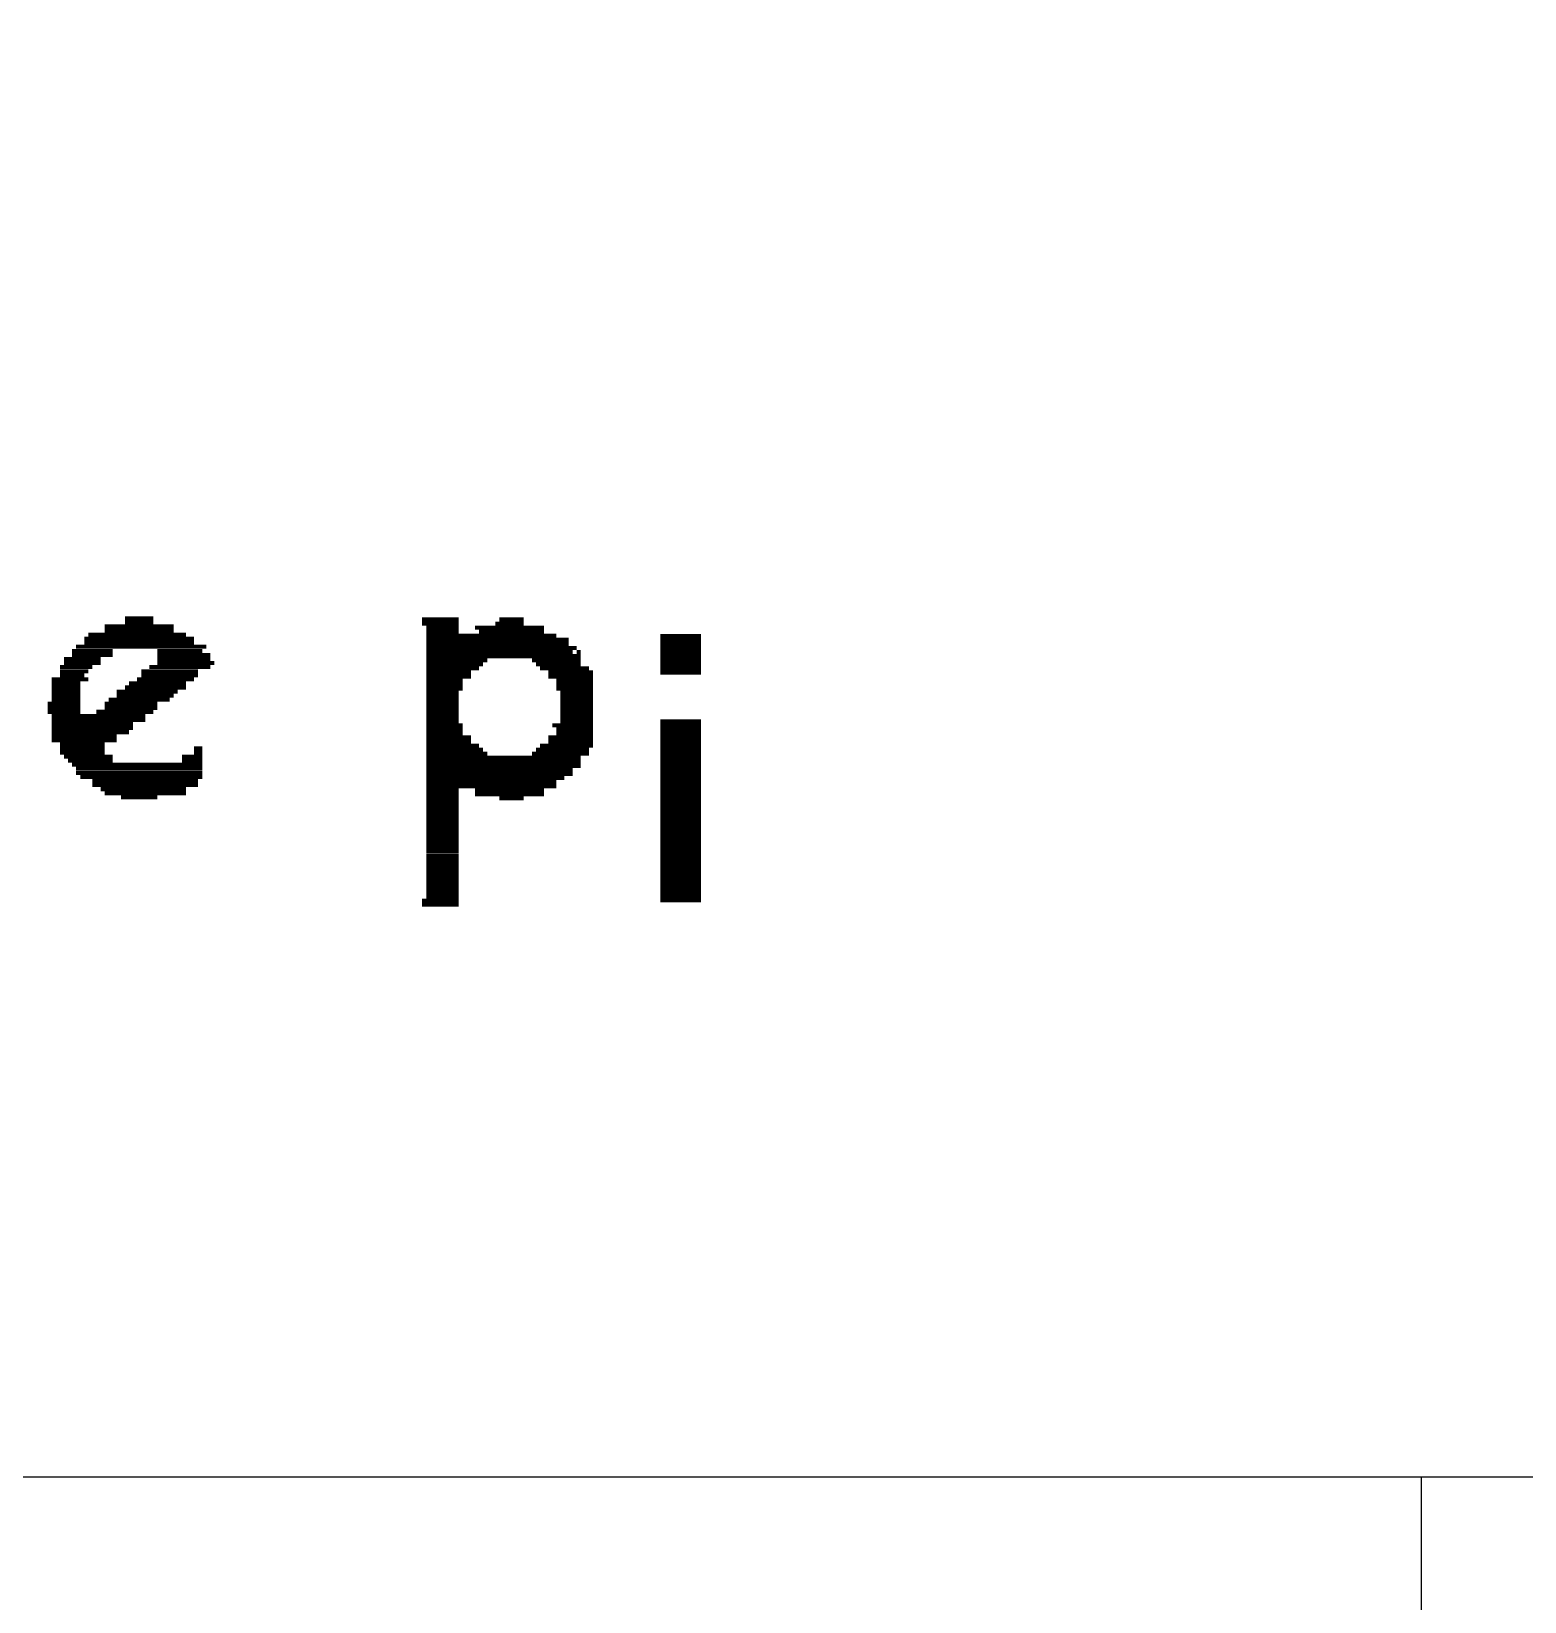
# Model space of a CAD drawing. Extents: x 24 to 162, y 5 to 143.
# Drawn here: x 55.01 to 64.97, y 46.12 to 56.6 of the extents above; entities that cross this region are included whole.
import ezdxf

# ---------------------------------------------------------------- set-up
doc = ezdxf.new("R2010")
doc.units = 0
doc.layers.add('BG_OUTLINE', color=7, linetype='CONTINUOUS')
doc.layers.add('BG_SILKSCREEN_TOP', color=7, linetype='CONTINUOUS')

msp = doc.modelspace()

# ---------------------------------------------------------------- linework, layer by layer
at = {"layer": 'BG_OUTLINE'}
msp.add_lwpolyline([(32.12973, 46.950376), (80.129634, 46.950376, 0.414205), (83.629246, 50.450242), (83.629246, 83.450176, 0.414226), (80.129634, 86.950296), (32.12973, 86.950296, 0.414268), (28.629356, 83.450176), (28.629356, 50.450242, 0.414248)], format="xyb", close=True, dxfattribs=at)
msp.add_lwpolyline([(49.190402, 44.786296), (49.190402, 46.950376), (64.281812, 46.950376), (64.281812, 44.786296)], close=True, dxfattribs=at)
at = {"layer": 'BG_SILKSCREEN_TOP', "const_width": 0.027178}
for points in [[(55.495952, 52.625498), (55.957216, 52.625498)], [(55.495952, 52.59832), (55.957216, 52.59832)], [(55.631588, 52.6796), (55.82158, 52.6796)], [(55.631588, 52.652422), (55.82158, 52.652422)], [(57.615074, 52.671726), (57.859168, 52.671726)], [(57.615074, 52.644548), (57.859168, 52.644548)], [(57.642252, 52.61737), (57.859168, 52.61737)], [(57.642252, 52.590192), (57.859168, 52.590192)], [(57.96788, 52.61737), (58.429144, 52.61737)], [(57.995058, 52.590192), (58.429144, 52.590192)], [(58.103516, 52.644548), (58.293508, 52.644548)], [(58.130694, 52.671726), (58.293508, 52.671726)], [(55.30596, 52.489862), (56.174386, 52.489862)], [(55.360062, 52.544218), (56.093106, 52.544218)], [(55.360062, 52.516786), (56.093106, 52.516786)], [(55.38724, 52.571142), (56.038496, 52.571142)], [(57.642252, 52.563014), (58.510678, 52.563014)], [(57.642252, 52.53609), (58.592212, 52.53609)], [(57.642252, 52.508912), (58.592212, 52.508912)], [(59.204352, 52.56149), (59.475624, 52.56149)], [(59.204352, 52.534312), (59.475624, 52.534312)], [(59.204352, 52.507134), (59.475624, 52.507134)], [(55.22468, 52.408328), (55.468774, 52.408328)], [(55.22468, 52.38115), (55.468774, 52.38115)], [(55.278782, 52.46243), (55.550054, 52.46243)], [(55.278782, 52.435506), (55.550054, 52.435506)], [(55.848758, 52.46243), (56.147208, 52.46243)], [(55.848758, 52.435506), (56.201564, 52.435506)], [(55.848758, 52.408328), (56.201564, 52.408328)], [(55.848758, 52.38115), (56.228488, 52.38115)], [(57.642252, 52.481734), (58.646568, 52.481734)], [(57.642252, 52.454556), (58.619136, 52.454556)], [(57.642252, 52.427378), (58.673492, 52.427378)], [(57.642252, 52.4002), (58.04916, 52.4002)], [(58.347864, 52.4002), (58.673492, 52.4002)], [(58.646568, 52.454556), (58.673492, 52.454556)], [(59.204352, 52.48021), (59.475624, 52.48021)], [(59.204352, 52.453032), (59.475624, 52.453032)], [(59.204352, 52.4256), (59.475624, 52.4256)], [(59.204352, 52.398676), (59.475624, 52.398676)], [(55.197248, 52.354226), (55.414418, 52.354226)], [(55.197248, 52.326794), (55.38724, 52.326794)], [(55.197248, 52.29987), (55.360062, 52.29987)], [(55.740046, 52.326794), (56.12003, 52.326794)], [(55.740046, 52.29987), (56.12003, 52.29987)], [(55.794402, 52.354226), (56.201564, 52.354226)], [(57.642252, 52.373022), (58.022236, 52.373022)], [(57.642252, 52.346098), (57.995058, 52.346098)], [(57.642252, 52.31892), (57.940702, 52.31892)], [(57.642252, 52.291742), (57.940702, 52.291742)], [(58.375042, 52.373022), (58.673492, 52.373022)], [(58.40222, 52.346098), (58.727848, 52.346098)], [(58.456576, 52.31892), (58.755026, 52.31892)], [(58.456576, 52.291742), (58.755026, 52.291742)], [(59.204352, 52.371498), (59.475624, 52.371498)], [(59.204352, 52.34432), (59.475624, 52.34432)], [(59.204352, 52.317142), (59.475624, 52.317142)], [(55.143146, 52.272438), (55.38724, 52.272438)], [(55.143146, 52.245514), (55.333138, 52.245514)], [(55.143146, 52.218336), (55.333138, 52.218336)], [(55.143146, 52.191158), (55.333138, 52.191158)], [(55.577232, 52.191158), (55.984394, 52.191158)], [(55.631588, 52.218336), (56.038496, 52.218336)], [(55.658766, 52.245514), (56.038496, 52.245514)], [(55.713122, 52.272438), (56.093106, 52.272438)], [(57.642252, 52.264564), (57.8866, 52.264564)], [(57.642252, 52.23764), (57.8866, 52.23764)], [(57.642252, 52.210208), (57.8866, 52.210208)], [(57.642252, 52.18303), (57.859168, 52.18303)], [(58.510678, 52.264564), (58.755026, 52.264564)], [(58.510678, 52.23764), (58.755026, 52.23764)], [(58.510678, 52.210208), (58.755026, 52.210208)], [(58.537856, 52.18303), (58.755026, 52.18303)], [(55.115968, 52.109878), (55.333138, 52.109878)], [(55.115968, 52.082446), (55.333138, 52.082446)], [(55.143146, 52.16398), (55.333138, 52.16398)], [(55.143146, 52.137056), (55.333138, 52.137056)], [(55.495952, 52.109878), (55.848758, 52.109878)], [(55.495952, 52.082446), (55.848758, 52.082446)], [(55.52313, 52.137056), (55.930038, 52.137056)], [(55.577232, 52.16398), (55.957216, 52.16398)], [(57.642252, 52.156106), (57.859168, 52.156106)], [(57.642252, 52.128928), (57.859168, 52.128928)], [(57.642252, 52.10175), (57.859168, 52.10175)], [(57.642252, 52.074572), (57.859168, 52.074572)], [(58.537856, 52.156106), (58.755026, 52.156106)], [(58.537856, 52.128928), (58.755026, 52.128928)], [(58.537856, 52.10175), (58.755026, 52.10175)], [(58.537856, 52.074572), (58.755026, 52.074572)], [(55.115968, 52.055776), (55.333138, 52.055776)], [(55.143146, 52.028344), (55.767224, 52.028344)], [(55.143146, 52.001166), (55.767224, 52.001166)], [(55.143146, 51.973988), (55.685944, 51.973988)], [(55.441596, 52.055776), (55.82158, 52.055776)], [(57.642252, 52.047648), (57.859168, 52.047648)], [(57.642252, 52.020216), (57.859168, 52.020216)], [(57.642252, 51.993038), (57.859168, 51.993038)], [(57.642252, 51.966114), (57.8866, 51.966114)], [(58.4835, 51.966114), (58.755026, 51.966114)], [(58.537856, 52.047648), (58.755026, 52.047648)], [(58.537856, 52.020216), (58.755026, 52.020216)], [(58.537856, 51.993038), (58.755026, 51.993038)], [(59.204352, 51.991768), (59.475624, 51.991768)], [(59.204352, 51.96459), (59.475624, 51.96459)], [(55.143146, 51.947064), (55.685944, 51.947064)], [(55.143146, 51.919886), (55.658766, 51.919886)], [(55.143146, 51.892708), (55.577232, 51.892708)], [(55.143146, 51.865784), (55.577232, 51.865784)], [(57.642252, 51.938936), (57.8866, 51.938936)], [(57.642252, 51.911758), (57.8866, 51.911758)], [(57.642252, 51.88458), (57.940702, 51.88458)], [(57.642252, 51.857656), (57.940702, 51.857656)], [(58.456576, 51.88458), (58.755026, 51.88458)], [(58.456576, 51.857656), (58.755026, 51.857656)], [(58.510678, 51.938936), (58.755026, 51.938936)], [(58.510678, 51.911758), (58.755026, 51.911758)], [(59.204352, 51.937412), (59.475624, 51.937412)], [(59.204352, 51.910488), (59.475624, 51.910488)], [(59.204352, 51.883056), (59.475624, 51.883056)], [(59.204352, 51.856132), (59.475624, 51.856132)], [(55.197248, 51.838352), (55.495952, 51.838352)], [(55.197248, 51.81092), (55.495952, 51.81092)], [(55.197248, 51.783996), (55.495952, 51.783996)], [(55.22468, 51.757072), (55.550054, 51.757072)], [(56.011572, 51.757072), (56.147208, 51.757072)], [(56.093106, 51.81092), (56.147208, 51.81092)], [(56.093106, 51.783996), (56.147208, 51.783996)], [(57.642252, 51.830224), (57.995058, 51.830224)], [(57.642252, 51.803046), (58.022236, 51.803046)], [(57.642252, 51.776122), (58.04916, 51.776122)], [(58.347864, 51.776122), (58.727848, 51.776122)], [(58.375042, 51.803046), (58.727848, 51.803046)], [(58.40222, 51.830224), (58.755026, 51.830224)], [(59.204352, 51.8287), (59.475624, 51.8287)], [(59.204352, 51.801776), (59.475624, 51.801776)], [(59.204352, 51.774598), (59.475624, 51.774598)], [(55.251604, 51.72964), (55.550054, 51.72964)], [(55.278782, 51.702716), (56.147208, 51.702716)], [(55.30596, 51.675792), (56.147208, 51.675792)], [(55.30596, 51.64836), (56.147208, 51.64836)], [(56.011572, 51.72964), (56.147208, 51.72964)], [(57.642252, 51.748944), (58.673492, 51.748944)], [(57.642252, 51.721766), (58.673492, 51.721766)], [(57.642252, 51.694588), (58.673492, 51.694588)], [(57.642252, 51.667664), (58.619136, 51.667664)], [(59.204352, 51.74742), (59.475624, 51.74742)], [(59.204352, 51.720496), (59.475624, 51.720496)], [(59.204352, 51.693064), (59.475624, 51.693064)], [(59.204352, 51.66614), (59.475624, 51.66614)], [(55.333138, 51.621436), (56.147208, 51.621436)], [(55.414418, 51.594004), (56.12003, 51.594004)], [(55.414418, 51.56708), (56.12003, 51.56708)], [(57.642252, 51.640232), (58.619136, 51.640232)], [(57.642252, 51.613308), (58.565034, 51.613308)], [(57.642252, 51.58613), (58.510678, 51.58613)], [(57.642252, 51.558952), (58.510678, 51.558952)], [(59.204352, 51.638708), (59.475624, 51.638708)], [(59.204352, 51.611784), (59.475624, 51.611784)], [(59.204352, 51.584606), (59.475624, 51.584606)], [(59.204352, 51.557428), (59.475624, 51.557428)], [(55.468774, 51.539648), (56.038496, 51.539648)], [(55.495952, 51.512724), (56.038496, 51.512724)], [(55.60441, 51.4858), (55.848758, 51.4858)], [(57.642252, 51.531774), (57.859168, 51.531774)], [(57.642252, 51.529742), (57.859168, 51.529742)], [(57.642252, 51.504596), (57.859168, 51.504596)], [(57.642252, 51.502564), (57.859168, 51.502564)], [(57.642252, 51.477672), (57.859168, 51.477672)], [(57.642252, 51.47564), (57.859168, 51.47564)], [(57.642252, 51.45024), (57.859168, 51.45024)], [(57.642252, 51.448208), (57.859168, 51.448208)], [(57.96788, 51.531774), (58.429144, 51.531774)], [(57.96788, 51.504596), (58.429144, 51.504596)], [(58.130694, 51.477672), (58.293508, 51.477672)], [(59.204352, 51.530504), (59.475624, 51.530504)], [(59.204352, 51.503072), (59.475624, 51.503072)], [(59.204352, 51.476148), (59.475624, 51.476148)], [(59.204352, 51.44897), (59.475624, 51.44897)], [(57.642252, 51.423316), (57.859168, 51.423316)], [(57.642252, 51.420014), (57.859168, 51.420014)], [(57.642252, 51.396138), (57.859168, 51.396138)], [(57.642252, 51.39309), (57.859168, 51.39309)], [(57.642252, 51.36896), (57.859168, 51.36896)], [(57.642252, 51.365912), (57.859168, 51.365912)], [(57.642252, 51.341782), (57.859168, 51.341782)], [(57.642252, 51.33848), (57.859168, 51.33848)], [(59.204352, 51.421792), (59.475624, 51.421792)], [(59.204352, 51.39436), (59.475624, 51.39436)], [(59.204352, 51.36769), (59.475624, 51.36769)], [(59.204352, 51.340512), (59.475624, 51.340512)], [(57.642252, 51.314604), (57.859168, 51.314604)], [(57.642252, 51.311556), (57.859168, 51.311556)], [(57.642252, 51.28768), (57.859168, 51.28768)], [(57.642252, 51.284378), (57.859168, 51.284378)], [(57.642252, 51.260248), (57.859168, 51.260248)], [(57.642252, 51.2572), (57.859168, 51.2572)], [(57.642252, 51.233324), (57.859168, 51.233324)], [(57.642252, 51.230022), (57.859168, 51.230022)], [(59.204352, 51.31308), (59.475624, 51.31308)], [(59.204352, 51.286156), (59.475624, 51.286156)], [(59.204352, 51.258978), (59.475624, 51.258978)], [(59.204352, 51.2318), (59.475624, 51.2318)], [(57.642252, 51.206146), (57.859168, 51.206146)], [(57.642252, 51.203098), (57.859168, 51.203098)], [(57.642252, 51.17592), (57.859168, 51.17592)], [(57.642252, 51.148742), (57.859168, 51.148742)], [(59.204352, 51.204622), (59.475624, 51.204622)], [(59.204352, 51.177698), (59.475624, 51.177698)], [(59.204352, 51.15052), (59.475624, 51.15052)], [(59.204352, 51.123088), (59.475624, 51.123088)], [(57.642252, 51.121818), (57.859168, 51.121818)], [(57.642252, 51.094386), (57.859168, 51.094386)], [(57.642252, 51.067208), (57.859168, 51.067208)], [(57.642252, 51.04003), (57.859168, 51.04003)], [(59.204352, 51.096164), (59.475624, 51.096164)], [(59.204352, 51.068986), (59.475624, 51.068986)], [(59.204352, 51.041808), (59.475624, 51.041808)], [(57.642252, 51.013106), (57.859168, 51.013106)], [(57.642252, 50.985928), (57.859168, 50.985928)], [(57.642252, 50.95875), (57.859168, 50.95875)], [(57.642252, 50.931826), (57.859168, 50.931826)], [(59.204352, 51.01463), (59.475624, 51.01463)], [(59.204352, 50.987706), (59.475624, 50.987706)], [(59.204352, 50.960274), (59.475624, 50.960274)], [(59.204352, 50.93335), (59.475624, 50.93335)], [(57.642252, 50.904394), (57.859168, 50.904394)], [(57.642252, 50.877216), (57.859168, 50.877216)], [(57.642252, 50.850038), (57.859168, 50.850038)], [(57.642252, 50.823114), (57.859168, 50.823114)], [(59.204352, 50.906172), (59.475624, 50.906172)], [(59.204352, 50.878994), (59.475624, 50.878994)], [(59.204352, 50.851816), (59.475624, 50.851816)], [(59.204352, 50.824638), (59.475624, 50.824638)], [(57.615074, 50.795936), (57.859168, 50.795936)], [(57.615074, 50.768758), (57.859168, 50.768758)], [(59.204352, 50.797714), (59.475624, 50.797714)]]:
    msp.add_lwpolyline(points, dxfattribs=at)

doc.saveas('drawing.dxf')
